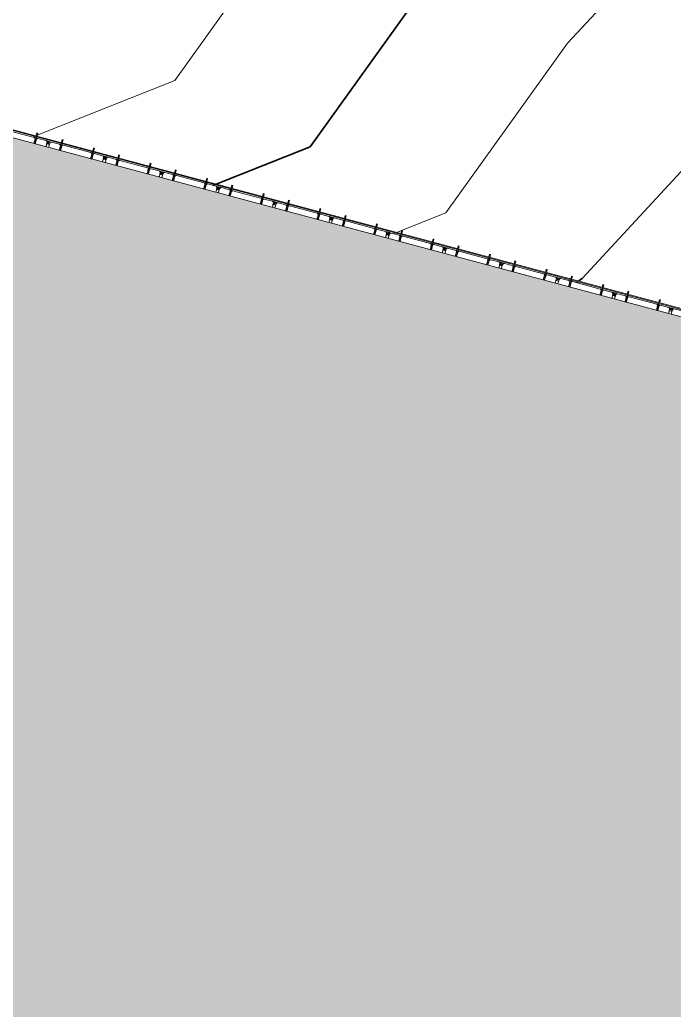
# Model space of a CAD drawing. Header units: millimetres. Extents: x -861324 to 439029, y -308065 to 694685.
# Drawn here: x -138554 to -110521, y 269742 to 312184 of the extents above; entities that cross this region are included whole.
import ezdxf

# ---------------------------------------------------------------- set-up
doc = ezdxf.new("R2010")
doc.units = ezdxf.units.MM
for name, color, linetype, lineweight in [('A-DETL-GENF', 92, 'Continuous', 9), ('A-DETL-MBND', 5, 'Continuous', 9), ('A-DETL-THIN', 151, 'Continuous', 9), ('A-GENM', 13, 'Continuous', 9), ('C-TOPO-MAJR', 7, 'Continuous', 35), ('C-TOPO-MINR', 7, 'Continuous', 9), ('S-BEAM', 12, 'Continuous', 9)]:
    doc.layers.add(name, color=color, linetype=linetype, lineweight=lineweight)

# ---------------------------------------------------------------- blocks, each defined once
blk = doc.blocks.new('Dai phao do pin - DẢI PHAO ĐỠ PIN-15626-BỐ TRÍ BÈ PIN HỒ BẢN MÒNG')
at = {"layer": 'A-DETL-MBND', "color": 254}
for p, q in [((13160, 242), (11930, 242)), ((13160, 242), (13218, 242)), ((13160, 242), (13218, 242)), ((13210, -16), (13210, 192)), ((13258, 242), (13320, 242)), ((13258, 242), (13320, 242)), ((13270, 192), (13270, -16)), ((13680, 242), (13320, 242)), ((13680, 242), (13862, 242)), ((13862, 242), (13680, 242)), ((13740, 118), (13740, 182)), ((13740, 182), (13740, 118)), ((13740, 118), (13740, 182)), ((13740, 182), (13740, 118)), ((13832, 118), (13740, 118)), ((13740, 118), (13832, 118)), ((13832, 118), (13740, 118)), ((13740, 118), (13832, 118)), ((13748, 242), (13930, 242)), ((13748, 116), (13748, 242)), ((13748, 242), (13748, 116)), ((13930, 242), (13748, 242)), ((13748, 88), (13748, -16)), ((13870, 118), (13778, 118)), ((13778, 118), (13870, 118)), ((13870, 118), (13778, 118)), ((13778, 118), (13870, 118)), ((13862, 242), (13862, 116)), ((13862, 116), (13862, 242)), ((13862, -16), (13862, 88)), ((13870, 182), (13870, 118)), ((13870, 118), (13870, 182)), ((13870, 182), (13870, 118)), ((13870, 118), (13870, 182)), ((14280, 242), (13930, 242)), ((14280, 242), (14338, 242)), ((14280, 242), (14338, 242)), ((14330, -16), (14330, 192)), ((14378, 242), (14440, 242)), ((14378, 242), (14440, 242)), ((14390, 192), (14390, -16)), ((15670, 242), (14440, 242)), ((15670, 242), (15728, 242)), ((15670, 242), (15728, 242)), ((15720, -16), (15720, 192)), ((15768, 242), (15830, 242)), ((15768, 242), (15830, 242)), ((15780, 192), (15780, -16)), ((16190, 242), (15830, 242)), ((16190, 242), (16372, 242)), ((16372, 242), (16190, 242)), ((16250, 118), (16250, 182)), ((16250, 182), (16250, 118)), ((16250, 118), (16250, 182)), ((16250, 182), (16250, 118)), ((16342, 118), (16250, 118)), ((16250, 118), (16342, 118)), ((16342, 118), (16250, 118)), ((16250, 118), (16342, 118)), ((16258, 242), (16440, 242)), ((16258, 116), (16258, 242)), ((16258, 242), (16258, 116)), ((16440, 242), (16258, 242)), ((16258, 88), (16258, -16)), ((16380, 118), (16288, 118)), ((16288, 118), (16380, 118)), ((16380, 118), (16288, 118)), ((16288, 118), (16380, 118)), ((16372, 242), (16372, 116)), ((16372, 116), (16372, 242)), ((16372, -16), (16372, 88)), ((16380, 182), (16380, 118)), ((16380, 118), (16380, 182)), ((16380, 182), (16380, 118)), ((16380, 118), (16380, 182)), ((16790, 242), (16440, 242)), ((16790, 242), (16848, 242)), ((16790, 242), (16848, 242)), ((16840, -16), (16840, 192)), ((16888, 242), (16950, 242)), ((16888, 242), (16950, 242)), ((16900, 192), (16900, -16)), ((18180, 242), (16950, 242)), ((18180, 242), (18238, 242)), ((18180, 242), (18238, 242)), ((18230, -16), (18230, 192)), ((18278, 242), (18340, 242)), ((18278, 242), (18340, 242)), ((18290, 192), (18290, -16)), ((18700, 242), (18340, 242)), ((18700, 242), (18882, 242)), ((18882, 242), (18700, 242)), ((18760, 118), (18760, 182)), ((18760, 182), (18760, 118)), ((18760, 118), (18760, 182)), ((18760, 182), (18760, 118)), ((18852, 118), (18760, 118)), ((18760, 118), (18852, 118)), ((18852, 118), (18760, 118)), ((18760, 118), (18852, 118)), ((18768, 242), (18950, 242)), ((18768, 116), (18768, 242)), ((18768, 242), (18768, 116)), ((18950, 242), (18768, 242)), ((18768, 88), (18768, -16)), ((18890, 118), (18798, 118)), ((18798, 118), (18890, 118)), ((18890, 118), (18798, 118)), ((18798, 118), (18890, 118)), ((18882, 242), (18882, 116)), ((18882, 116), (18882, 242)), ((18882, -16), (18882, 88)), ((18890, 182), (18890, 118)), ((18890, 118), (18890, 182)), ((18890, 182), (18890, 118)), ((18890, 118), (18890, 182)), ((19300, 242), (18950, 242)), ((19300, 242), (19358, 242)), ((19300, 242), (19358, 242)), ((19350, -16), (19350, 192)), ((19398, 242), (19460, 242)), ((19398, 242), (19460, 242)), ((19410, 192), (19410, -16)), ((20690, 242), (19460, 242)), ((20690, 242), (20748, 242)), ((20690, 242), (20748, 242)), ((20740, -16), (20740, 192)), ((20788, 242), (20850, 242)), ((20788, 242), (20850, 242)), ((20800, 192), (20800, -16)), ((21210, 242), (20850, 242)), ((21210, 242), (21392, 242)), ((21392, 242), (21210, 242)), ((21270, 118), (21270, 182)), ((21270, 182), (21270, 118)), ((21270, 118), (21270, 182)), ((21270, 182), (21270, 118)), ((21362, 118), (21270, 118)), ((21270, 118), (21362, 118)), ((21362, 118), (21270, 118)), ((21270, 118), (21362, 118)), ((21278, 242), (21460, 242)), ((21278, 116), (21278, 242)), ((21278, 242), (21278, 116)), ((21460, 242), (21278, 242)), ((21278, 88), (21278, -16)), ((21400, 118), (21308, 118)), ((21308, 118), (21400, 118)), ((21400, 118), (21308, 118)), ((21308, 118), (21400, 118)), ((21392, 242), (21392, 116)), ((21392, 116), (21392, 242)), ((21392, -16), (21392, 88)), ((21400, 182), (21400, 118)), ((21400, 118), (21400, 182)), ((21400, 182), (21400, 118)), ((21400, 118), (21400, 182)), ((21810, 242), (21460, 242)), ((21810, 242), (21868, 242)), ((21810, 242), (21868, 242)), ((21860, -16), (21860, 192)), ((21908, 242), (21970, 242)), ((21908, 242), (21970, 242)), ((21920, 192), (21920, -16)), ((23200, 242), (21970, 242)), ((23200, 242), (23258, 242)), ((23200, 242), (23258, 242)), ((23250, -16), (23250, 192)), ((23298, 242), (23360, 242)), ((23298, 242), (23360, 242)), ((23310, 192), (23310, -16)), ((23720, 242), (23360, 242)), ((23720, 242), (23902, 242)), ((23902, 242), (23720, 242)), ((23780, 118), (23780, 182)), ((23780, 182), (23780, 118)), ((23780, 118), (23780, 182)), ((23780, 182), (23780, 118)), ((23872, 118), (23780, 118)), ((23780, 118), (23872, 118)), ((23872, 118), (23780, 118)), ((23780, 118), (23872, 118)), ((23788, 242), (23970, 242)), ((23788, 116), (23788, 242)), ((23788, 242), (23788, 116)), ((23970, 242), (23788, 242)), ((23788, 88), (23788, -16)), ((23910, 118), (23818, 118)), ((23818, 118), (23910, 118)), ((23910, 118), (23818, 118)), ((23818, 118), (23910, 118)), ((23902, 242), (23902, 116)), ((23902, 116), (23902, 242)), ((23902, -16), (23902, 88)), ((23910, 182), (23910, 118)), ((23910, 118), (23910, 182)), ((23910, 182), (23910, 118)), ((23910, 118), (23910, 182)), ((24320, 242), (23970, 242)), ((24320, 242), (24378, 242)), ((24320, 242), (24378, 242)), ((24370, -16), (24370, 192)), ((24418, 242), (24480, 242)), ((24418, 242), (24480, 242)), ((24430, 192), (24430, -16)), ((25710, 242), (24480, 242)), ((25710, 242), (25768, 242)), ((25710, 242), (25768, 242)), ((25760, -16), (25760, 192)), ((25808, 242), (25870, 242)), ((25808, 242), (25870, 242)), ((25820, 192), (25820, -16)), ((26230, 242), (25870, 242)), ((26230, 242), (26412, 242)), ((26412, 242), (26230, 242)), ((26290, 118), (26290, 182)), ((26290, 182), (26290, 118)), ((26290, 118), (26290, 182)), ((26290, 182), (26290, 118)), ((26382, 118), (26290, 118)), ((26290, 118), (26382, 118)), ((26382, 118), (26290, 118)), ((26290, 118), (26382, 118)), ((26298, 242), (26480, 242)), ((26298, 116), (26298, 242)), ((26298, 242), (26298, 116)), ((26480, 242), (26298, 242)), ((26298, 88), (26298, -16)), ((26420, 118), (26328, 118)), ((26328, 118), (26420, 118)), ((26420, 118), (26328, 118)), ((26328, 118), (26420, 118)), ((26412, 242), (26412, 116)), ((26412, 116), (26412, 242)), ((26412, -16), (26412, 88)), ((26420, 182), (26420, 118)), ((26420, 118), (26420, 182)), ((26420, 182), (26420, 118)), ((26420, 118), (26420, 182)), ((26830, 242), (26480, 242)), ((26830, 242), (26888, 242)), ((26830, 242), (26888, 242)), ((26880, -16), (26880, 192)), ((26928, 242), (26990, 242)), ((26928, 242), (26990, 242)), ((26940, 192), (26940, -16)), ((28220, 242), (26990, 242)), ((28220, 242), (28278, 242)), ((28220, 242), (28278, 242)), ((28270, -16), (28270, 192)), ((28318, 242), (28380, 242)), ((28318, 242), (28380, 242)), ((28330, 192), (28330, -16)), ((28740, 242), (28380, 242)), ((28740, 242), (28922, 242)), ((28922, 242), (28740, 242)), ((28800, 118), (28800, 182)), ((28800, 182), (28800, 118)), ((28800, 118), (28800, 182)), ((28800, 182), (28800, 118)), ((28892, 118), (28800, 118)), ((28800, 118), (28892, 118)), ((28892, 118), (28800, 118)), ((28800, 118), (28892, 118)), ((28808, 242), (28990, 242)), ((28808, 116), (28808, 242)), ((28808, 242), (28808, 116)), ((28990, 242), (28808, 242)), ((28808, 88), (28808, -16)), ((28930, 118), (28838, 118)), ((28838, 118), (28930, 118)), ((28930, 118), (28838, 118)), ((28838, 118), (28930, 118)), ((28922, 242), (28922, 116)), ((28922, 116), (28922, 242)), ((28922, -16), (28922, 88)), ((28930, 182), (28930, 118)), ((28930, 118), (28930, 182)), ((28930, 182), (28930, 118)), ((28930, 118), (28930, 182)), ((29340, 242), (28990, 242)), ((29340, 242), (29398, 242)), ((29340, 242), (29398, 242)), ((29390, -16), (29390, 192)), ((29438, 242), (29500, 242)), ((29438, 242), (29500, 242)), ((29450, 192), (29450, -16)), ((30730, 242), (29500, 242)), ((30730, 242), (30788, 242)), ((30730, 242), (30788, 242)), ((30780, -16), (30780, 192)), ((30828, 242), (30890, 242)), ((30828, 242), (30890, 242)), ((30840, 192), (30840, -16)), ((31250, 242), (30890, 242)), ((31250, 242), (31432, 242)), ((31432, 242), (31250, 242)), ((31310, 118), (31310, 182)), ((31310, 182), (31310, 118)), ((31310, 118), (31310, 182)), ((31310, 182), (31310, 118)), ((31402, 118), (31310, 118)), ((31310, 118), (31402, 118)), ((31402, 118), (31310, 118)), ((31310, 118), (31402, 118)), ((31318, 242), (31500, 242)), ((31318, 116), (31318, 242)), ((31318, 242), (31318, 116)), ((31500, 242), (31318, 242)), ((31318, 88), (31318, -16)), ((31440, 118), (31348, 118)), ((31348, 118), (31440, 118)), ((31440, 118), (31348, 118)), ((31348, 118), (31440, 118)), ((31432, 242), (31432, 116)), ((31432, 116), (31432, 242)), ((31432, -16), (31432, 88)), ((31440, 182), (31440, 118)), ((31440, 118), (31440, 182)), ((31440, 182), (31440, 118)), ((31440, 118), (31440, 182)), ((31850, 242), (31500, 242)), ((31850, 242), (31908, 242)), ((31850, 242), (31908, 242)), ((31900, -16), (31900, 192)), ((31948, 242), (32010, 242)), ((31948, 242), (32010, 242)), ((31960, 192), (31960, -16)), ((33240, 242), (32010, 242)), ((33240, 242), (33298, 242)), ((33240, 242), (33298, 242)), ((33290, -16), (33290, 192)), ((33338, 242), (33400, 242)), ((33338, 242), (33400, 242)), ((33350, 192), (33350, -16)), ((33760, 242), (33400, 242)), ((33760, 242), (33942, 242)), ((33942, 242), (33760, 242)), ((33820, 118), (33820, 182)), ((33820, 182), (33820, 118)), ((33820, 118), (33820, 182)), ((33820, 182), (33820, 118)), ((33912, 118), (33820, 118)), ((33820, 118), (33912, 118)), ((33912, 118), (33820, 118)), ((33820, 118), (33912, 118)), ((33828, 242), (34010, 242)), ((33828, 116), (33828, 242)), ((33828, 242), (33828, 116)), ((34010, 242), (33828, 242)), ((33828, 88), (33828, -16)), ((33950, 118), (33858, 118)), ((33858, 118), (33950, 118)), ((33950, 118), (33858, 118)), ((33858, 118), (33950, 118)), ((33942, 242), (33942, 116)), ((33942, 116), (33942, 242)), ((33942, -16), (33942, 88)), ((33950, 182), (33950, 118)), ((33950, 118), (33950, 182)), ((33950, 182), (33950, 118)), ((33950, 118), (33950, 182)), ((34360, 242), (34010, 242)), ((34360, 242), (34418, 242)), ((34360, 242), (34418, 242)), ((34410, -16), (34410, 192)), ((34458, 242), (34520, 242)), ((34458, 242), (34520, 242)), ((34470, 192), (34470, -16)), ((35750, 242), (34520, 242)), ((35750, 242), (35808, 242)), ((35750, 242), (35808, 242)), ((35800, -15), (35800, 192)), ((35848, 242), (35910, 242)), ((35848, 242), (35910, 242)), ((35860, 192), (35860, 1)), ((36270, 242), (35910, 242)), ((36270, 242), (36452, 242)), ((36452, 242), (36270, 242)), ((36330, 118), (36330, 182)), ((36330, 182), (36330, 118)), ((36330, 118), (36330, 182)), ((36330, 182), (36330, 118)), ((36422, 118), (36330, 118)), ((36330, 118), (36422, 118)), ((36422, 118), (36330, 118)), ((36330, 118), (36422, 118)), ((36338, 242), (36520, 242)), ((36338, 129), (36338, 242)), ((36338, 242), (36338, 129)), ((36520, 242), (36338, 242)), ((36338, 88), (36338, -16)), ((36460, 118), (36368, 118)), ((36368, 118), (36460, 118)), ((36460, 118), (36368, 118)), ((36368, 118), (36460, 118)), ((36452, 242), (36452, 116)), ((36452, 116), (36452, 242)), ((36452, -16), (36452, 88)), ((36460, 182), (36460, 118)), ((36460, 118), (36460, 182)), ((36460, 182), (36460, 118)), ((36460, 118), (36460, 182)), ((36870, 242), (36520, 242)), ((36870, 242), (36928, 242)), ((36870, 242), (36928, 242)), ((36920, -16), (36920, 192)), ((36968, 242), (37030, 242)), ((36968, 242), (37030, 242)), ((36980, 192), (36980, -16)), ((38260, 242), (37030, 242)), ((38260, 242), (38318, 242)), ((38260, 242), (38318, 242)), ((38310, -16), (38310, 192)), ((38358, 242), (38420, 242)), ((38358, 242), (38420, 242)), ((38370, 192), (38370, -16)), ((38780, 242), (38420, 242)), ((38780, 242), (38962, 242)), ((38962, 242), (38780, 242)), ((38840, 118), (38840, 182)), ((38840, 182), (38840, 118)), ((38840, 118), (38840, 182)), ((38840, 182), (38840, 118)), ((38932, 118), (38840, 118)), ((38840, 118), (38932, 118)), ((38932, 118), (38840, 118)), ((38840, 118), (38932, 118)), ((38848, 242), (39030, 242)), ((38848, 116), (38848, 242)), ((38848, 242), (38848, 116)), ((39030, 242), (38848, 242)), ((38848, 88), (38848, -16)), ((38970, 118), (38878, 118)), ((38878, 118), (38970, 118)), ((38970, 118), (38878, 118)), ((38878, 118), (38970, 118)), ((38962, 242), (38962, 116)), ((38962, 116), (38962, 242)), ((38962, -16), (38962, 88)), ((38970, 182), (38970, 118)), ((38970, 118), (38970, 182)), ((38970, 182), (38970, 118)), ((38970, 118), (38970, 182)), ((39380, 242), (39030, 242)), ((39380, 242), (39438, 242)), ((39380, 242), (39438, 242)), ((39430, -16), (39430, 192)), ((39478, 242), (39540, 242)), ((39478, 242), (39540, 242)), ((39490, 192), (39490, -16)), ((40770, 242), (39540, 242)), ((40770, 242), (40828, 242)), ((40770, 242), (40828, 242)), ((40820, -16), (40820, 192)), ((40868, 242), (40930, 242)), ((40868, 242), (40930, 242)), ((40880, 192), (40880, -16)), ((41290, 242), (40930, 242)), ((41290, 242), (41472, 242)), ((41472, 242), (41290, 242)), ((41350, 118), (41350, 182)), ((41350, 182), (41350, 118)), ((41350, 118), (41350, 182)), ((41350, 182), (41350, 118)), ((41442, 118), (41350, 118)), ((41350, 118), (41442, 118)), ((41442, 118), (41350, 118)), ((41350, 118), (41442, 118)), ((41358, 242), (41540, 242)), ((41358, 116), (41358, 242)), ((41358, 242), (41358, 116)), ((41540, 242), (41358, 242)), ((41358, 88), (41358, -16)), ((41480, 118), (41388, 118)), ((41388, 118), (41480, 118)), ((41480, 118), (41388, 118)), ((41388, 118), (41480, 118)), ((41472, 242), (41472, 116)), ((41472, 116), (41472, 242)), ((41472, -16), (41472, 88)), ((41480, 182), (41480, 118)), ((41480, 118), (41480, 182)), ((41480, 182), (41480, 118)), ((41480, 118), (41480, 182)), ((41890, 242), (41540, 242))]:
    blk.add_line(p, q, dxfattribs=at)
for centre, radius, start, end in [((13160, 192), 50, 360, 90), ((13160, 192), 50, 360, 30), ((13320, 192), 50, 90, 180), ((13320, 192), 50, 90, 120), ((13680, 182), 60, 360, 90), ((13680, 182), 60, 0, 75), ((13680, 182), 60, 360, 75), ((13680, 182), 60, 0, 75), ((13778, 88), 30, 90, 180), ((13799, 183), 25, 0, 180), ((13799, 183), 25, 360, 180), ((13799, 183), 25, 180, 0), ((13799, 183), 25, 180, 360), ((13801, 183), 25, 0, 180), ((13801, 183), 25, 0, 180), ((13801, 183), 25, 180, 0), ((13801, 183), 25, 180, 360), ((13832, 88), 30, 360, 90), ((13832, 88), 30, 60, 90), ((13832, 88), 30, 60, 90), ((13832, 88), 30, 60, 90), ((13930, 182), 60, 90, 180), ((13930, 182), 60, 90, 180), ((13930, 182), 60, 90, 180), ((13930, 182), 60, 90, 180), ((14280, 192), 50, 360, 90), ((14280, 192), 50, 360, 30), ((14440, 192), 50, 90, 180), ((14440, 192), 50, 90, 120), ((15670, 192), 50, 360, 90), ((15670, 192), 50, 360, 30), ((15830, 192), 50, 90, 180), ((15830, 192), 50, 90, 120), ((16190, 182), 60, 360, 90), ((16190, 182), 60, 0, 75), ((16190, 182), 60, 360, 75), ((16190, 182), 60, 0, 75), ((16288, 88), 30, 90, 180), ((16309, 183), 25, 0, 180), ((16309, 183), 25, 360, 180), ((16309, 183), 25, 180, 0), ((16309, 183), 25, 180, 360), ((16311, 183), 25, 0, 180), ((16311, 183), 25, 0, 180), ((16311, 183), 25, 180, 0), ((16311, 183), 25, 180, 360), ((16342, 88), 30, 360, 90), ((16342, 88), 30, 60, 90), ((16342, 88), 30, 60, 90), ((16342, 88), 30, 60, 90), ((16440, 182), 60, 90, 180), ((16440, 182), 60, 90, 180), ((16440, 182), 60, 90, 180), ((16440, 182), 60, 90, 180), ((16790, 192), 50, 360, 90), ((16790, 192), 50, 360, 30), ((16950, 192), 50, 90, 180), ((16950, 192), 50, 90, 120), ((18180, 192), 50, 360, 90), ((18180, 192), 50, 360, 30), ((18340, 192), 50, 90, 180), ((18340, 192), 50, 90, 120), ((18700, 182), 60, 360, 90), ((18700, 182), 60, 0, 75), ((18700, 182), 60, 360, 75), ((18700, 182), 60, 0, 75), ((18798, 88), 30, 90, 180), ((18819, 183), 25, 0, 180), ((18819, 183), 25, 360, 180), ((18819, 183), 25, 180, 0), ((18819, 183), 25, 180, 360), ((18821, 183), 25, 0, 180), ((18821, 183), 25, 0, 180), ((18821, 183), 25, 180, 0), ((18821, 183), 25, 180, 360), ((18852, 88), 30, 360, 90), ((18852, 88), 30, 60, 90), ((18852, 88), 30, 60, 90), ((18852, 88), 30, 60, 90), ((18950, 182), 60, 90, 180), ((18950, 182), 60, 90, 180), ((18950, 182), 60, 90, 180), ((18950, 182), 60, 90, 180), ((19300, 192), 50, 360, 90), ((19300, 192), 50, 360, 30), ((19460, 192), 50, 90, 180), ((19460, 192), 50, 90, 120), ((20690, 192), 50, 360, 90), ((20690, 192), 50, 360, 30), ((20850, 192), 50, 90, 180), ((20850, 192), 50, 90, 120), ((21210, 182), 60, 360, 90), ((21210, 182), 60, 0, 75), ((21210, 182), 60, 360, 75), ((21210, 182), 60, 0, 75), ((21308, 88), 30, 90, 180), ((21329, 183), 25, 0, 180), ((21329, 183), 25, 360, 180), ((21329, 183), 25, 180, 0), ((21329, 183), 25, 180, 360), ((21331, 183), 25, 0, 180), ((21331, 183), 25, 0, 180), ((21331, 183), 25, 180, 0), ((21331, 183), 25, 180, 360), ((21362, 88), 30, 360, 90), ((21362, 88), 30, 60, 90), ((21362, 88), 30, 60, 90), ((21362, 88), 30, 60, 90), ((21460, 182), 60, 90, 180), ((21460, 182), 60, 90, 180), ((21460, 182), 60, 90, 180), ((21460, 182), 60, 90, 180), ((21810, 192), 50, 360, 90), ((21810, 192), 50, 360, 30), ((21970, 192), 50, 90, 180), ((21970, 192), 50, 90, 120), ((23200, 192), 50, 360, 90), ((23200, 192), 50, 360, 30), ((23360, 192), 50, 90, 180), ((23360, 192), 50, 90, 120), ((23720, 182), 60, 360, 90), ((23720, 182), 60, 0, 75), ((23720, 182), 60, 360, 75), ((23720, 182), 60, 0, 75), ((23818, 88), 30, 90, 180), ((23839, 183), 25, 0, 180), ((23839, 183), 25, 360, 180), ((23839, 183), 25, 180, 0), ((23839, 183), 25, 180, 360), ((23841, 183), 25, 0, 180), ((23841, 183), 25, 0, 180), ((23841, 183), 25, 180, 0), ((23841, 183), 25, 180, 360), ((23872, 88), 30, 360, 90), ((23872, 88), 30, 60, 90), ((23872, 88), 30, 60, 90), ((23872, 88), 30, 60, 90), ((23970, 182), 60, 90, 180), ((23970, 182), 60, 90, 180), ((23970, 182), 60, 90, 180), ((23970, 182), 60, 90, 180), ((24320, 192), 50, 360, 90), ((24320, 192), 50, 360, 30), ((24480, 192), 50, 90, 180), ((24480, 192), 50, 90, 120), ((25710, 192), 50, 360, 90), ((25710, 192), 50, 360, 30), ((25870, 192), 50, 90, 180), ((25870, 192), 50, 90, 120), ((26230, 182), 60, 360, 90), ((26230, 182), 60, 0, 75), ((26230, 182), 60, 360, 75), ((26230, 182), 60, 0, 75), ((26328, 88), 30, 90, 180), ((26349, 183), 25, 0, 180), ((26349, 183), 25, 0, 180), ((26349, 183), 25, 180, 0), ((26349, 183), 25, 180, 360), ((26351, 183), 25, 0, 180), ((26351, 183), 25, 0, 180), ((26351, 183), 25, 180, 0), ((26351, 183), 25, 180, 360), ((26382, 88), 30, 360, 90), ((26382, 88), 30, 60, 90), ((26382, 88), 30, 60, 90), ((26382, 88), 30, 60, 90), ((26480, 182), 60, 90, 180), ((26480, 182), 60, 90, 180), ((26480, 182), 60, 90, 180), ((26480, 182), 60, 90, 180), ((26830, 192), 50, 360, 90), ((26830, 192), 50, 360, 30), ((26990, 192), 50, 90, 180), ((26990, 192), 50, 90, 120), ((28220, 192), 50, 360, 90), ((28220, 192), 50, 360, 30), ((28380, 192), 50, 90, 180), ((28380, 192), 50, 90, 120), ((28740, 182), 60, 360, 90), ((28740, 182), 60, 0, 75), ((28740, 182), 60, 360, 75), ((28740, 182), 60, 0, 75), ((28838, 88), 30, 90, 180), ((28859, 183), 25, 0, 180), ((28859, 183), 25, 360, 180), ((28859, 183), 25, 180, 0), ((28859, 183), 25, 180, 360), ((28861, 183), 25, 0, 180), ((28861, 183), 25, 0, 180), ((28861, 183), 25, 180, 0), ((28861, 183), 25, 180, 360), ((28892, 88), 30, 360, 90), ((28892, 88), 30, 60, 90), ((28892, 88), 30, 60, 90), ((28892, 88), 30, 60, 90), ((28990, 182), 60, 90, 180), ((28990, 182), 60, 90, 180), ((28990, 182), 60, 90, 180), ((28990, 182), 60, 90, 180), ((29340, 192), 50, 360, 90), ((29340, 192), 50, 360, 30), ((29500, 192), 50, 90, 180), ((29500, 192), 50, 90, 120), ((30730, 192), 50, 360, 90), ((30730, 192), 50, 360, 30), ((30890, 192), 50, 90, 180), ((30890, 192), 50, 90, 120), ((31250, 182), 60, 360, 90), ((31250, 182), 60, 0, 75), ((31250, 182), 60, 360, 75), ((31250, 182), 60, 0, 75), ((31348, 88), 30, 90, 180), ((31369, 183), 25, 0, 180), ((31369, 183), 25, 360, 180), ((31369, 183), 25, 180, 0), ((31369, 183), 25, 180, 360), ((31371, 183), 25, 0, 180), ((31371, 183), 25, 0, 180), ((31371, 183), 25, 180, 0), ((31371, 183), 25, 180, 360), ((31402, 88), 30, 360, 90), ((31402, 88), 30, 60, 90), ((31402, 88), 30, 60, 90), ((31402, 88), 30, 60, 90), ((31500, 182), 60, 90, 180), ((31500, 182), 60, 90, 180), ((31500, 182), 60, 90, 180), ((31500, 182), 60, 90, 180), ((31850, 192), 50, 360, 90), ((31850, 192), 50, 360, 30), ((32010, 192), 50, 90, 180), ((32010, 192), 50, 90, 120), ((33240, 192), 50, 360, 90), ((33240, 192), 50, 360, 30), ((33400, 192), 50, 90, 180), ((33400, 192), 50, 90, 120), ((33760, 182), 60, 360, 90), ((33760, 182), 60, 0, 75), ((33760, 182), 60, 360, 75), ((33760, 182), 60, 0, 75), ((33858, 88), 30, 90, 180), ((33879, 183), 25, 0, 180), ((33879, 183), 25, 360, 180), ((33879, 183), 25, 180, 0), ((33879, 183), 25, 180, 360), ((33881, 183), 25, 0, 180), ((33881, 183), 25, 0, 180), ((33881, 183), 25, 180, 0), ((33881, 183), 25, 180, 360), ((33912, 88), 30, 360, 90), ((33912, 88), 30, 60, 90), ((33912, 88), 30, 60, 90), ((33912, 88), 30, 60, 90), ((34010, 182), 60, 90, 180), ((34010, 182), 60, 90, 180), ((34010, 182), 60, 90, 180), ((34010, 182), 60, 90, 180), ((34360, 192), 50, 360, 90), ((34360, 192), 50, 360, 30), ((34520, 192), 50, 90, 180), ((34520, 192), 50, 90, 120), ((35750, 192), 50, 360, 90), ((35750, 192), 50, 360, 30), ((35910, 192), 50, 90, 180), ((35910, 192), 50, 90, 120), ((36270, 182), 60, 360, 90), ((36270, 182), 60, 0, 75), ((36270, 182), 60, 360, 75), ((36270, 182), 60, 0, 75), ((36368, 88), 30, 90, 180), ((36389, 183), 25, 0, 180), ((36389, 183), 25, 360, 180), ((36389, 183), 25, 180, 0), ((36389, 183), 25, 180, 360), ((36391, 183), 25, 0, 180), ((36391, 183), 25, 0, 180), ((36391, 183), 25, 180, 0), ((36391, 183), 25, 180, 360), ((36422, 88), 30, 360, 90), ((36422, 88), 30, 60, 90), ((36422, 88), 30, 60, 90), ((36422, 88), 30, 60, 90), ((36520, 182), 60, 90, 180), ((36520, 182), 60, 90, 180), ((36520, 182), 60, 90, 180), ((36520, 182), 60, 90, 180), ((36870, 192), 50, 360, 90), ((36870, 192), 50, 360, 30), ((37030, 192), 50, 90, 180), ((37030, 192), 50, 90, 120), ((38260, 192), 50, 360, 90), ((38260, 192), 50, 360, 30), ((38420, 192), 50, 90, 180), ((38420, 192), 50, 90, 120), ((38780, 182), 60, 360, 90), ((38780, 182), 60, 0, 75), ((38780, 182), 60, 360, 75), ((38780, 182), 60, 0, 75), ((38878, 88), 30, 90, 180), ((38899, 183), 25, 0, 180), ((38899, 183), 25, 360, 180), ((38899, 183), 25, 180, 0), ((38899, 183), 25, 180, 360), ((38901, 183), 25, 0, 180), ((38901, 183), 25, 0, 180), ((38901, 183), 25, 180, 0), ((38901, 183), 25, 180, 360), ((38932, 88), 30, 360, 90), ((38932, 88), 30, 60, 90), ((38932, 88), 30, 60, 90), ((38932, 88), 30, 60, 90), ((39030, 182), 60, 90, 180), ((39030, 182), 60, 90, 180), ((39030, 182), 60, 90, 180), ((39030, 182), 60, 90, 180), ((39380, 192), 50, 360, 90), ((39380, 192), 50, 360, 30), ((39540, 192), 50, 90, 180), ((39540, 192), 50, 90, 120), ((40770, 192), 50, 360, 90), ((40770, 192), 50, 360, 30), ((40930, 192), 50, 90, 180), ((40930, 192), 50, 90, 120), ((41290, 182), 60, 360, 90), ((41290, 182), 60, 0, 75), ((41290, 182), 60, 360, 75), ((41290, 182), 60, 0, 75), ((41388, 88), 30, 90, 180), ((41409, 183), 25, 0, 180), ((41409, 183), 25, 360, 180), ((41409, 183), 25, 180, 360), ((41409, 183), 25, 180, 360), ((41411, 183), 25, 0, 180), ((41411, 183), 25, 0, 180), ((41411, 183), 25, 180, 0), ((41411, 183), 25, 180, 360), ((41442, 88), 30, 360, 90), ((41442, 88), 30, 60, 90), ((41442, 88), 30, 60, 90), ((41442, 88), 30, 60, 90), ((41540, 182), 60, 90, 180), ((41540, 182), 60, 90, 180), ((41540, 182), 60, 90, 180), ((41540, 182), 60, 90, 180)]:
    blk.add_arc(centre, radius, start, end, dxfattribs=at)
blk = doc.blocks.new('Dầm C52 - Dầm C52-V26-BỐ TRÍ BÈ PIN HỒ BẢN MÒNG')
at = {"layer": 'S-BEAM', "color": 7}
for p, q in [((40063, 20), (40367, 20)), ((40407, 20), (40539, 20)), ((40539, 20), (40539, -20)), ((40367, -20), (40063, -20)), ((40539, -20), (40407, -20))]:
    blk.add_line(p, q, dxfattribs=at)
blk = doc.blocks.new('Dầm C52 - Dầm C52-24593-BỐ TRÍ BÈ PIN HỒ BẢN MÒNG')
at = {"layer": 'S-BEAM', "color": 7}
for p, q in [((48117, 20), (48422, 20)), ((48462, 20), (48593, 20)), ((48593, 20), (48593, -20)), ((48422, -20), (48117, -20)), ((48593, -20), (48462, -20))]:
    blk.add_line(p, q, dxfattribs=at)
blk = doc.blocks.new('Dầm C52 - Dầm C52-V27-BỐ TRÍ BÈ PIN HỒ BẢN MÒNG')
at = {"layer": 'S-BEAM', "color": 7}
for p, q in [((48117, 20), (48422, 20)), ((48462, 20), (48593, 20)), ((48593, 20), (48593, -20)), ((48422, -20), (48117, -20)), ((48593, -20), (48462, -20))]:
    blk.add_line(p, q, dxfattribs=at)
blk = doc.blocks.new('Dầm C52 - Dầm C52-V28-BỐ TRÍ BÈ PIN HỒ BẢN MÒNG')
at = {"layer": 'S-BEAM', "color": 7}
for p, q in [((48117, 20), (48422, 20)), ((48462, 20), (48593, 20)), ((48593, 20), (48593, -20)), ((48422, -20), (48117, -20)), ((48593, -20), (48462, -20))]:
    blk.add_line(p, q, dxfattribs=at)
blk = doc.blocks.new('Dầm C52 - Dầm C52-V29-BỐ TRÍ BÈ PIN HỒ BẢN MÒNG')
at = {"layer": 'S-BEAM', "color": 7}
for p, q in [((48117, 20), (48422, 20)), ((48462, 20), (48593, 20)), ((48593, 20), (48593, -20)), ((48422, -20), (48117, -20)), ((48593, -20), (48462, -20))]:
    blk.add_line(p, q, dxfattribs=at)
blk = doc.blocks.new('Dầm C52 - Dầm C52-V30-BỐ TRÍ BÈ PIN HỒ BẢN MÒNG')
at = {"layer": 'S-BEAM', "color": 7}
for p, q in [((48120, 20), (48422, 20)), ((48462, 20), (48593, 20)), ((48593, 20), (48593, -20)), ((48422, -20), (48131, -20)), ((48593, -20), (48462, -20))]:
    blk.add_line(p, q, dxfattribs=at)
blk = doc.blocks.new('Dầm C52 - Dầm C52-V31-BỐ TRÍ BÈ PIN HỒ BẢN MÒNG')
at = {"layer": 'S-BEAM', "color": 7}
for p, q in [((48117, 20), (48421, 20)), ((48462, 20), (48593, 20)), ((48593, 20), (48593, -20)), ((48422, -20), (48117, -20)), ((48593, -20), (48462, -20))]:
    blk.add_line(p, q, dxfattribs=at)
blk = doc.blocks.new('Dầm C52 - Dầm C52-V32-BỐ TRÍ BÈ PIN HỒ BẢN MÒNG')
at = {"layer": 'S-BEAM', "color": 7}
for p, q in [((48117, 20), (48422, 20)), ((48462, 20), (48593, 20)), ((48593, 20), (48593, -20)), ((48422, -20), (48117, -20)), ((48593, -20), (48462, -20))]:
    blk.add_line(p, q, dxfattribs=at)
blk = doc.blocks.new('Dầm C52 - Hộp 40x60-V64-BỐ TRÍ BÈ PIN HỒ BẢN MÒNG')
at = {"layer": 'S-BEAM', "color": 7}
for p, q in [((-146407, 20), (146407, 20)), ((146407, -20), (-146407, -20))]:
    blk.add_line(p, q, dxfattribs=at)
blk = doc.blocks.new('HOBANMONG_BEPIN 2_rvt-1-BỐ TRÍ BÈ PIN HỒ BẢN MÒNG')
at = {"layer": 'A-GENM', "lineweight": 9, "rotation": 344.9999999999998}
blk.add_blockref('Dai phao do pin - DẢI PHAO ĐỠ PIN-15626-BỐ TRÍ BÈ PIN HỒ BẢN MÒNG', (-150708, 310314), dxfattribs=at)
at = {"layer": 'S-BEAM', "lineweight": 9}
for name, p, rotation in [('Dầm C52 - Hộp 40x60-V64-BỐ TRÍ BÈ PIN HỒ BẢN MÒNG', (-12911, 273710), 344.9999999999994), ('Dầm C52 - Dầm C52-V26-BỐ TRÍ BÈ PIN HỒ BẢN MÒNG', (-148294, 268174), 74.99999999999777), ('Dầm C52 - Dầm C52-V26-BỐ TRÍ BÈ PIN HỒ BẢN MÒNG', (-147213, 267885), 74.99999999999777), ('Dầm C52 - Dầm C52-V26-BỐ TRÍ BÈ PIN HỒ BẢN MÒNG', (-145870, 267525), 74.99999999999777), ('Dầm C52 - Dầm C52-V26-BỐ TRÍ BÈ PIN HỒ BẢN MÒNG', (-144788, 267235), 74.99999999999777), ('Dầm C52 - Dầm C52-V26-BỐ TRÍ BÈ PIN HỒ BẢN MÒNG', (-143445, 266875), 74.99999999999777), ('Dầm C52 - Dầm C52-24593-BỐ TRÍ BÈ PIN HỒ BẢN MÒNG', (-144448, 258805), 74.99999999999777), ('Dầm C52 - Dầm C52-V27-BỐ TRÍ BÈ PIN HỒ BẢN MÒNG', (-143106, 258445), 74.99999999999777), ('Dầm C52 - Dầm C52-V27-BỐ TRÍ BÈ PIN HỒ BẢN MÒNG', (-142024, 258155), 74.99999999999777), ('Dầm C52 - Dầm C52-V27-BỐ TRÍ BÈ PIN HỒ BẢN MÒNG', (-140681, 257796), 74.99999999999777), ('Dầm C52 - Dầm C52-V27-BỐ TRÍ BÈ PIN HỒ BẢN MÒNG', (-139599, 257506), 74.99999999999777), ('Dầm C52 - Dầm C52-V28-BỐ TRÍ BÈ PIN HỒ BẢN MÒNG', (-138257, 257146), 74.99999999999777), ('Dầm C52 - Dầm C52-V29-BỐ TRÍ BÈ PIN HỒ BẢN MÒNG', (-137175, 256856), 74.99999999999777), ('Dầm C52 - Dầm C52-V27-BỐ TRÍ BÈ PIN HỒ BẢN MÒNG', (-135832, 256496), 74.99999999999777), ('Dầm C52 - Dầm C52-V27-BỐ TRÍ BÈ PIN HỒ BẢN MÒNG', (-134750, 256206), 74.99999999999777), ('Dầm C52 - Dầm C52-V27-BỐ TRÍ BÈ PIN HỒ BẢN MÒNG', (-133408, 255847), 74.99999999999777), ('Dầm C52 - Dầm C52-V27-BỐ TRÍ BÈ PIN HỒ BẢN MÒNG', (-132326, 255557), 74.99999999999777), ('Dầm C52 - Dầm C52-V27-BỐ TRÍ BÈ PIN HỒ BẢN MÒNG', (-130983, 255197), 74.99999999999777), ('Dầm C52 - Dầm C52-V27-BỐ TRÍ BÈ PIN HỒ BẢN MÒNG', (-129902, 254907), 74.99999999999777), ('Dầm C52 - Dầm C52-V30-BỐ TRÍ BÈ PIN HỒ BẢN MÒNG', (-128559, 254547), 74.99999999999777), ('Dầm C52 - Dầm C52-V31-BỐ TRÍ BÈ PIN HỒ BẢN MÒNG', (-127477, 254258), 74.99999999999777), ('Dầm C52 - Dầm C52-V32-BỐ TRÍ BÈ PIN HỒ BẢN MÒNG', (-126134, 253898), 74.99999999999777), ('Dầm C52 - Dầm C52-V27-BỐ TRÍ BÈ PIN HỒ BẢN MÒNG', (-125053, 253608), 74.99999999999777), ('Dầm C52 - Dầm C52-V27-BỐ TRÍ BÈ PIN HỒ BẢN MÒNG', (-123710, 253248), 74.99999999999777)]:
    blk.add_blockref(name, p, dxfattribs=dict(at, rotation=rotation))

msp = doc.modelspace()

# ---------------------------------------------------------------- hatches: boundary and pattern name
at = {"layer": 'A-DETL-GENF'}
msp.add_hatch(color=8, dxfattribs=at).paths.add_polyline_path([(-10434, 183721), (-6295, 199164), (27670, 190063), (35952, 220973), (106311, 202120), (109408, 213682), (120971, 210584), (127700, 235698), (-153146, 310950), (-159871, 285852), (-171458, 288956), (-185431, 236806), (-152001, 227848), (-156142, 212394), (-49442, 183803), (-46850, 193478), (-14059, 184692)])

# ---------------------------------------------------------------- linework, layer by layer
at = {"layer": 'A-DETL-THIN'}
msp.add_line((127700, 235698), (-153146, 310950), dxfattribs=at)
at = {"layer": 'C-TOPO-MAJR'}
for p, q in [((-115633, 321350), (-126109, 306747)), ((-105503, 310797), (-114461, 301098)), ((-126109, 306747), (-130139, 305142)), ((-130202, 305118), (-130274, 305089)), ((-114653, 300951), (-114697, 300915)), ((-114530, 301054), (-114616, 300983)), ((-114461, 301098), (-114530, 301054))]:
    msp.add_line(p, q, dxfattribs=at)
at = {"layer": 'C-TOPO-MINR'}
for p, q in [((-126677, 316885), (-131916, 309583)), ((-110568, 316072), (-115090, 311176)), ((-115090, 311176), (-120303, 303910)), ((-131916, 309583), (-137807, 307238)), ((-137923, 307187), (-137985, 307155)), ((-120303, 303910), (-122410, 303071)), ((-122473, 303047), (-122545, 303018))]:
    msp.add_line(p, q, dxfattribs=at)

# ---------------------------------------------------------------- block references
at = {"lineweight": 5}
msp.add_blockref('HOBANMONG_BEPIN 2_rvt-1-BỐ TRÍ BÈ PIN HỒ BẢN MÒNG', (0, 0), dxfattribs=at)

doc.saveas('drawing.dxf')
